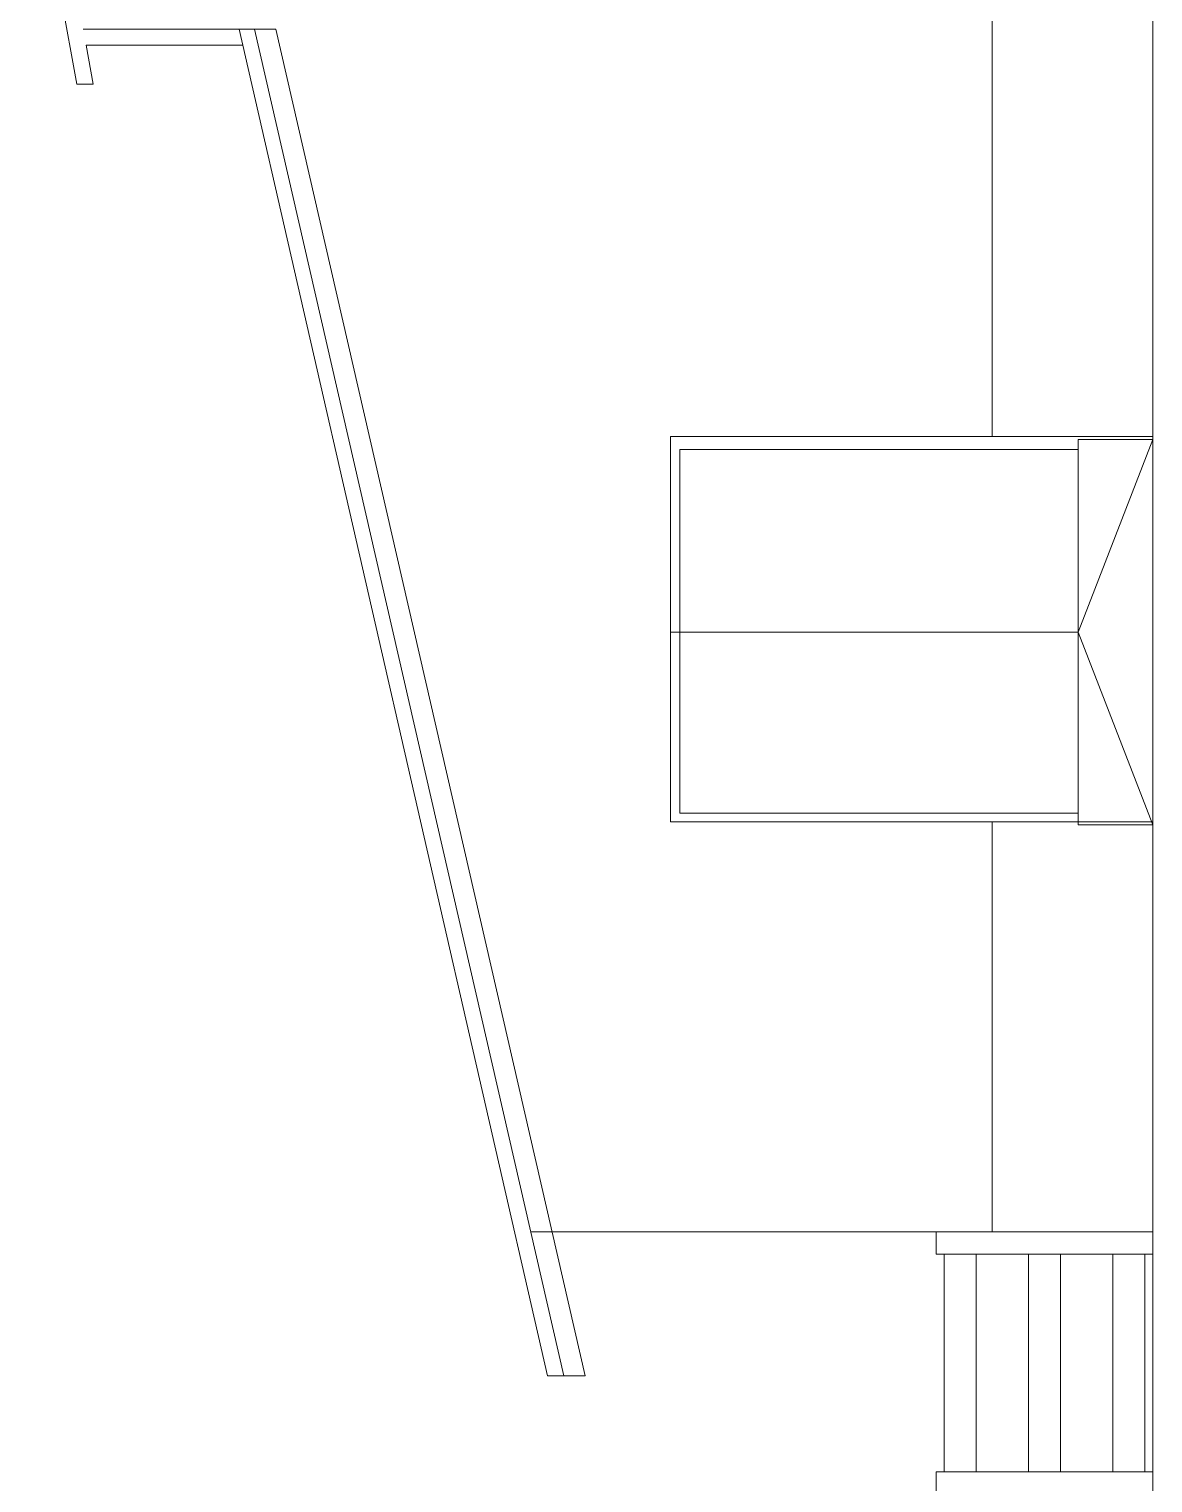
# Model space of a CAD drawing. Header units: millimetres. Extents: x 73 to 57768, y -40361 to 10065.
# Drawn here: x 24584 to 25284, y 3666 to 4572 of the extents above; entities that cross this region are included whole.
import ezdxf

# ---------------------------------------------------------------- set-up
doc = ezdxf.new("R2010")
doc.units = ezdxf.units.MM
doc.layers.add('pogled', color=7, linetype='Continuous', lineweight=5, true_color=0x8db1c3)

msp = doc.modelspace()

# ---------------------------------------------------------------- linework, layer by layer
at = {"layer": 'pogled'}
for p, q in [((25283.754, 3822.596), (25283.754, 5583.759)), ((24613.558, 4537.423), (24583.917, 4702.423)), ((24737.66, 4571.744), (24617.586, 4571.744)), ((24906.747, 3732.782), (24714.715, 4571.744)), ((24916.824, 3732.782), (24724.28, 4571.744)), ((24930.204, 3732.782), (24737.66, 4571.744)), ((24717.003, 4561.744), (24619.382, 4561.744)), ((24619.382, 4561.744), (24623.751, 4537.423)), ((24623.751, 4537.423), (24613.558, 4537.423)), ((25237.28, 4195.984), (24983.35, 4195.984)), ((25268.754, 3822.596), (25283.754, 3822.596)), ((25283.754, 3822.596), (25283.754, 3822.596))]:
    msp.add_line(p, q, dxfattribs=at)
at = {"layer": 'pogled', "ltscale": 5}
for points in [[(25183.754, 4578.626), (25183.754, 4317.91)], [(25283.754, 4315.984), (25237.28, 4195.984), (25283.754, 4075.984)], [(25237.371, 4309.754), (24989.224, 4309.754), (24989.224, 4083.31), (25237.349, 4083.31)], [(25183.754, 4077.91), (25183.754, 3822.596)], [(25283.754, 3822.596), (24896.212, 3822.596)], [(25283.754, 3822.596), (25283.754, 3262.596), (25283.754, 3015.339)], [(24906.747, 3732.782), (24930.204, 3732.782)]]:
    msp.add_lwpolyline(points, dxfattribs=at)
at = {"layer": 'pogled'}
msp.add_lwpolyline([(24983.35, 4317.91), (24983.35, 4077.91), (25283.754, 4077.91), (25283.754, 4317.91)], close=True, dxfattribs=at)
at = {"layer": 'pogled', "ltscale": 5}
msp.add_lwpolyline([(25283.754, 4315.984), (25283.754, 4075.984), (25237.28, 4075.984), (25237.28, 4315.984)], close=True, dxfattribs=at)
at = {"layer": 'pogled'}
for points in [[(25148.754, 3822.596), (25148.754, 3822.596)], [(25148.754, 3808.596), (25148.754, 3822.596)], [(25148.754, 3808.596), (25148.754, 3822.596)], [(25283.754, 3808.596), (25148.754, 3808.596)], [(25283.754, 3808.596), (25148.754, 3808.596)], [(25153.754, 3673.082), (25153.754, 3808.596)], [(25173.754, 3673.082), (25173.754, 3808.596)], [(25206.254, 3673.082), (25206.254, 3808.596)], [(25226.254, 3673.082), (25226.254, 3808.596)], [(25258.754, 3673.082), (25258.754, 3808.596)], [(25278.754, 3673.082), (25278.754, 3808.596)], [(25283.754, 3673.082), (25148.754, 3673.082)], [(25148.754, 3659.082), (25148.754, 3673.082)], [(25283.754, 3659.082), (25283.754, 3673.082)]]:
    msp.add_lwpolyline(points, dxfattribs=at)

doc.saveas('drawing.dxf')
